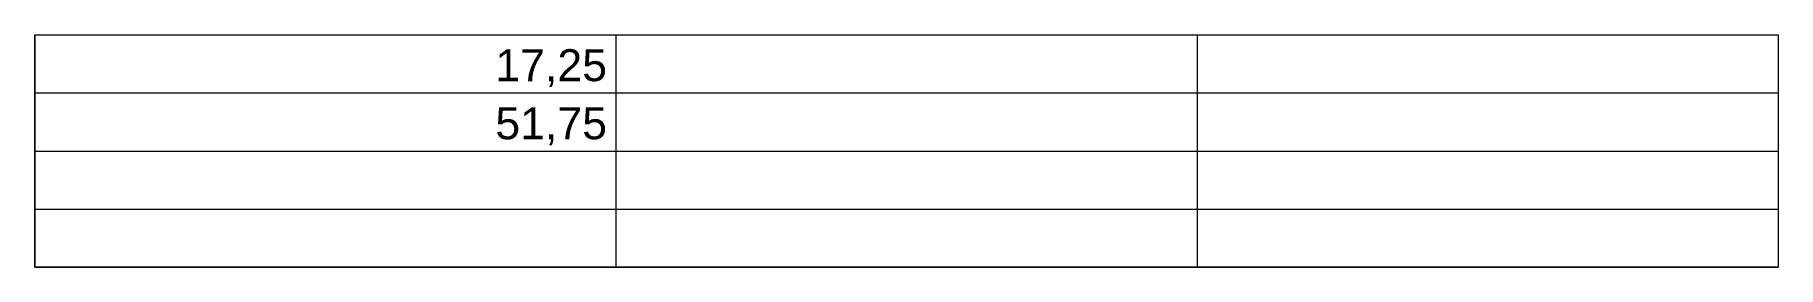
# Model space of a CAD drawing. Header units: millimetres. Extents: x 24 to 6904, y -856 to 61.
import ezdxf

# ---------------------------------------------------------------- set-up
doc = ezdxf.new("R2010")
doc.units = ezdxf.units.MM
doc.header["$LTSCALE"] = 50
doc.layers.add('None', color=7, linetype='Continuous', lineweight=5)
doc.styles.add('Arial', font='Arial.ttf')

# ---------------------------------------------------------------- blocks, each defined once
blk = doc.blocks.new('ws-image-a')
at = {"color": 255, "linetype": 'Continuous', "lineweight": 5, "transparency": 33554687}
blk.add_wipeout([(24.5, 61.2), (6903.7, 61.2), (6903.7, -856), (24.5, -856)], dxfattribs=at).dxf.layer = 'None'
at = {"layer": 'None', "color": 7, "linetype": 'Continuous', "lineweight": 5, "transparency": 33554687}
for p, q in [((24.5, 61.2), (2317.6, 61.2)), ((24.5, 61.2), (24.5, -168.1)), ((2317.6, 61.2), (2317.6, -168.1)), ((2317.6, 61.2), (4610.6, 61.2)), ((4610.6, 61.2), (4610.6, -168.1)), ((4610.6, 61.2), (6903.7, 61.2)), ((6903.7, 61.2), (6903.7, -168.1)), ((24.5, -168.1), (2317.6, -168.1)), ((24.5, -168.1), (24.5, -397.4)), ((2317.6, -168.1), (4610.6, -168.1)), ((2317.6, -168.1), (2317.6, -397.4)), ((4610.6, -168.1), (6903.7, -168.1)), ((4610.6, -168.1), (4610.6, -397.4)), ((6903.7, -168.1), (6903.7, -397.4)), ((24.5, -397.4), (2317.6, -397.4)), ((24.5, -397.4), (24.5, -626.7)), ((2317.6, -397.4), (4610.6, -397.4)), ((2317.6, -397.4), (2317.6, -626.7)), ((4610.6, -397.4), (6903.7, -397.4)), ((4610.6, -397.4), (4610.6, -626.7)), ((6903.7, -397.4), (6903.7, -626.7)), ((24.5, -626.7), (2317.6, -626.7)), ((24.5, -626.7), (24.5, -856)), ((2317.6, -626.7), (4610.6, -626.7)), ((2317.6, -626.7), (2317.6, -856)), ((4610.6, -626.7), (6903.7, -626.7)), ((4610.6, -626.7), (4610.6, -856)), ((6903.7, -626.7), (6903.7, -856)), ((24.5, -856), (2317.6, -856)), ((2317.6, -856), (4610.6, -856)), ((4610.6, -856), (6903.7, -856))]:
    blk.add_line(p, q, dxfattribs=at)
at = {"layer": 'None', "color": 7, "linetype": 'Continuous', "lineweight": 5, "transparency": 33554687, "flags": 128}
blk.add_lwpolyline([(24.5, 61.2), (6903.7, 61.2), (6903.7, -856), (24.5, -856)], close=True, dxfattribs=at)
at = {"layer": 'None', "color": 7, "transparency": 33554687, "char_height": 126.09, "attachment_point": 9, "line_spacing_factor": 0.960695, "style": 'Arial'}
for s, insert in [('17,25', (2282.3, -145.1)), ('51,75', (2282.3, -374.4))]:
    blk.add_mtext(s, dxfattribs=dict(at, insert=insert))

msp = doc.modelspace()

# ---------------------------------------------------------------- wipeouts: each hides what was drawn before it
at = {"color": 255, "linetype": 'Continuous', "lineweight": 5, "transparency": 33554687}
msp.add_wipeout([(24.5, 61.2), (6903.7, 61.2), (6903.7, -856), (24.5, -856)], dxfattribs=at).dxf.layer = 'None'

# ---------------------------------------------------------------- next in the draw order: block references
at = {"layer": 'None', "color": 7, "transparency": 33554687}
msp.add_blockref('ws-image-a', (0, 0), dxfattribs=at)

doc.saveas('drawing.dxf')
